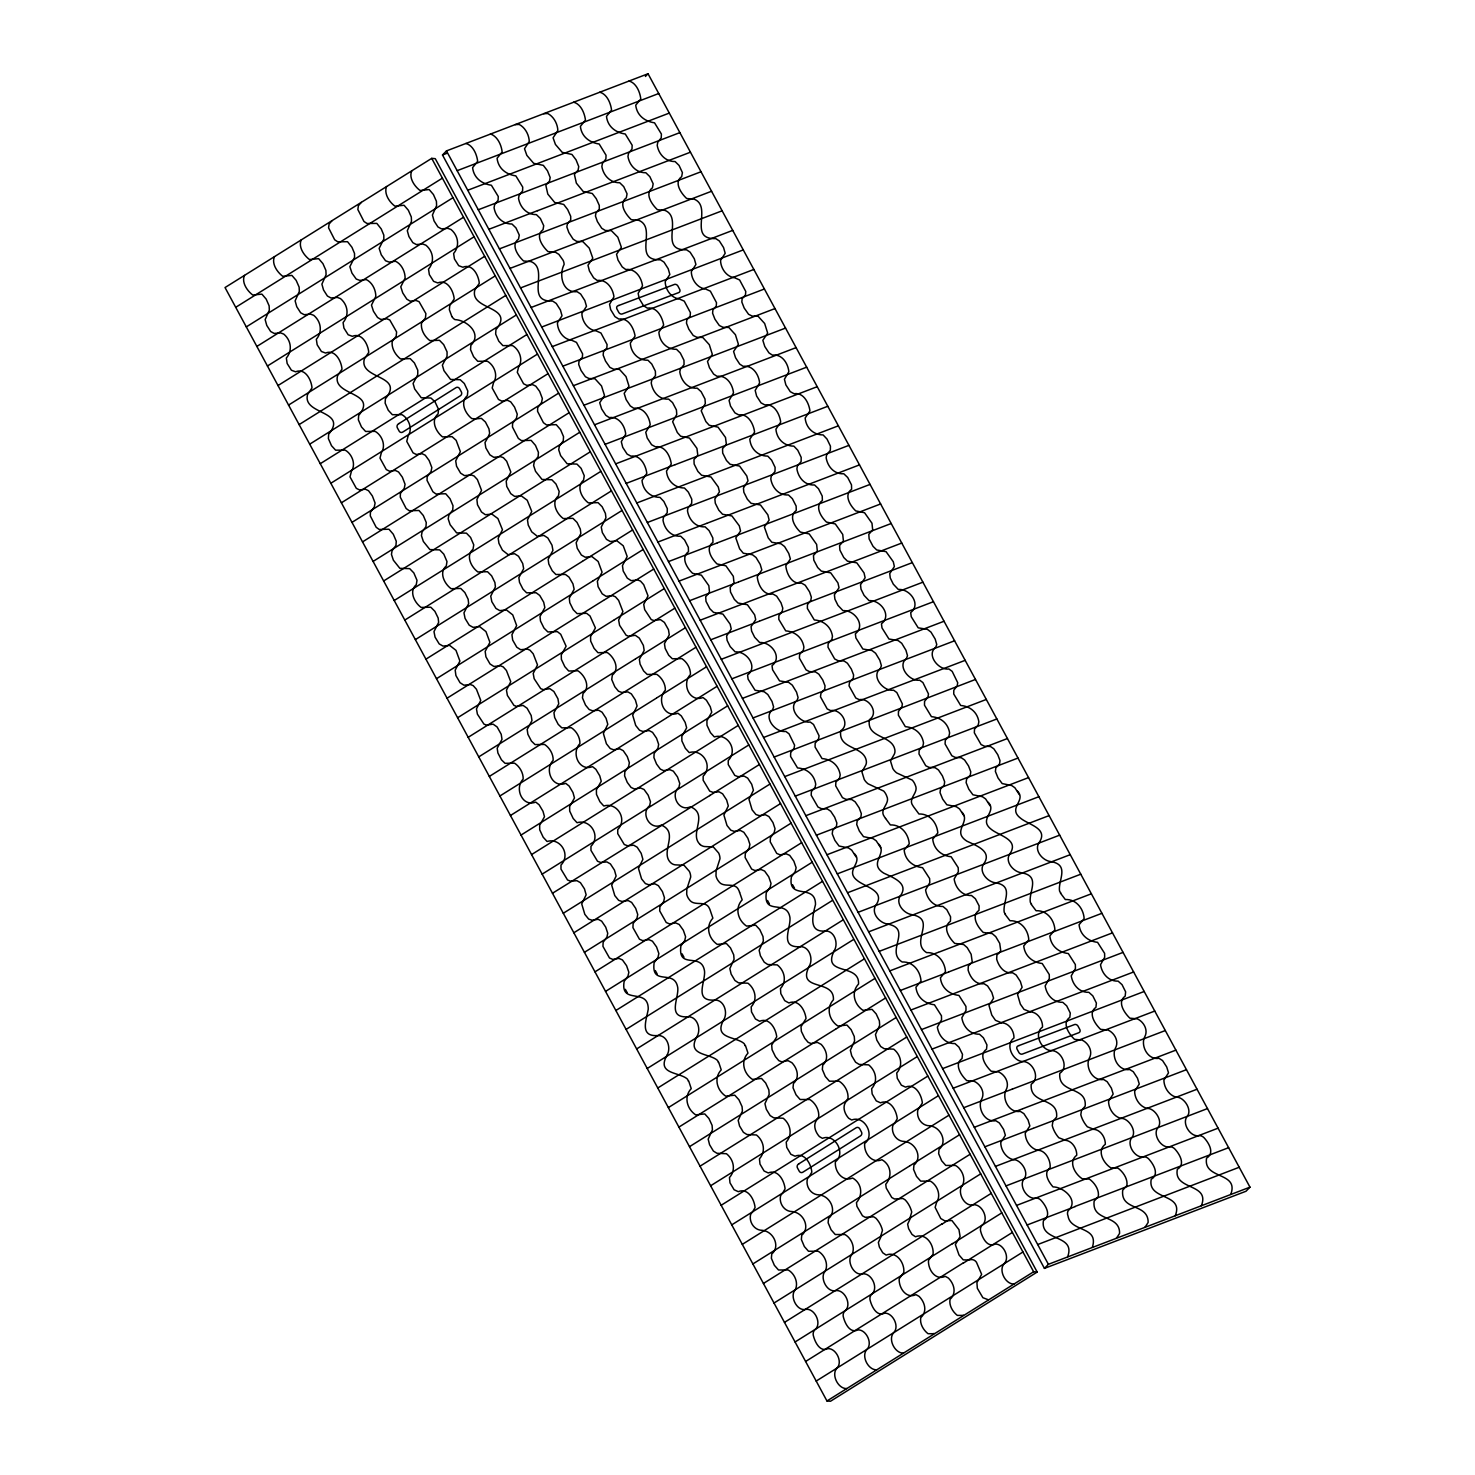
<?xml version="1.0" encoding="UTF-8"?>
<svg xmlns="http://www.w3.org/2000/svg" width="1475" height="1475" viewBox="0 0 1475 1475"><rect width="100%" height="100%" fill="white"/><g stroke="black" fill="none" stroke-linecap="round" stroke-linejoin="round"><path stroke-width="1.5" d="M666.866 1055.455C656.264 1074.648 679.735 1071.809 687.479 1079.184A10.97 10.251 -85.4 0 1 688.309 1081.193M696.845 1036.722C686.244 1055.897 709.715 1053.058 717.458 1060.433A10.97 10.251 -85.4 0 1 718.307 1062.443M723.617 1019.981C713.015 1039.174 736.486 1036.335 744.23 1043.71A10.97 10.251 -85.4 0 1 745.059 1045.72M809.038 966.586C796.611 991.882 834.518 978.533 833.412 999.755C826.018 1007.904 828.876 1019.981 837.911 1026.028L846.945 1025.051L851.112 1029.642L854.265 1036.501L854.597 1040.926L850.356 1050.274L851.739 1055.842L855.574 1062.184L859.132 1064.415L868.646 1064.858C876.095 1070.85 878.16 1081.452 871.633 1088.697L872.168 1093.952L876.279 1100.885L880.446 1102.802C890.236 1098.691 896.523 1110.675 897.242 1118.732L894.827 1122.918M834.131 950.896C821.612 976.284 859.778 962.751 858.524 984.065C850.946 992.085 854.043 1004.364 863.004 1010.338L872.057 1009.361L876.205 1013.952L879.358 1020.829L879.69 1025.236L875.449 1034.583L876.832 1040.152L880.686 1046.513L884.226 1048.725L893.739 1049.168C901.188 1055.16 903.253 1065.761 896.726 1073.007L897.279 1078.28L901.372 1085.194L905.539 1087.112C915.33 1083 921.617 1094.985 922.354 1103.042L917.929 1109.753C915.957 1117.202 921.469 1125.812 929.508 1125.775A14.768 13.81 -85.4 0 1 932.606 1126.457C941.788 1129.334 947.208 1142.627 939.022 1149.431L938.653 1153.69L941.64 1160.733L945.77 1165.434L955.45 1165.434C962.106 1169.14 966.217 1178.912 962.216 1185.863M666.977 1055.233C671.42 1048.153 667.29 1035.063 657.924 1035.524M696.974 1036.482C701.399 1029.403 697.288 1016.312 687.903 1016.791M723.727 1019.76C728.171 1012.68 724.041 999.589 714.674 1000.05M809.148 966.346C813.592 959.285 809.48 946.194 800.095 946.655M834.26 950.674C838.685 943.594 834.573 930.504 825.189 930.983M351.548 470.765L349.999 476.867L356.305 488.317L359.531 489.94L365.358 489.202L368.529 490.714L372.364 495.95L375.092 503.049L374.281 507.068L370.409 512.231L370.299 515.9L376.162 527.257L379.241 529.47L388.976 529.23L393.309 534.263L396.259 541.233L395.982 545.4L392.073 550.728L391.447 554.36L393.364 560.187L399.873 568.336L409.681 568.631L413.83 572.908L417.001 580.32L416.282 584.69C408.63 591.198 414.493 602.648 421.149 607.442L430.774 607.202L434.885 611.314L438.149 617.988L438.665 622.358L433.982 631.613L435.07 637.145L439.2 643.911L443.035 646.087L449.654 645.386L455.978 650.346L459.905 661.058L455.185 670.166L455.923 675.55L460.034 682.685L463.906 685.193L470.414 684.529L473.217 685.635L476.443 689.249L480.758 700.422L476.462 708.903L477.402 714.158L483.984 724.151L486.603 725.11L493.129 724.17L497.13 726.972L501.205 734.273L501.998 739.325L497.186 748.212L497.905 753.006L501.445 759.809L505.058 763.312L514.572 763.183C519.679 766.558 523.404 772.863 523.164 779.077C514.111 788.332 522.334 807.378 535.738 802.087L539.131 804.797L543.003 811.287L544.496 816.726L539.647 825.281L539.721 829.835L543.187 837.21L547.078 841.487C560.187 837.358 571.175 854.523 560.998 865.051L560.979 869.107L567.525 879.985L570.696 881.202L576.928 880.686L580.431 882.677L584.45 888.835L586.147 894.809L581.722 903.917L584.819 914.334L588.636 919.054L591.954 920.216L598.186 919.312L601.653 921.156L605.709 927.13L607.737 933.269L606.962 936.994L603.146 942.304L602.943 946.36L609.47 957.957L612.733 959.395L618.947 958.4L622.45 959.93L626.58 965.701L628.848 972.265L627.981 976.118L624.146 981.41C620.053 1005.563 648.318 986.959 648.244 1009.084C646.714 1019.28 638.915 1036.814 657.592 1035.579M381.527 452.014L379.997 458.117L386.284 469.566L389.529 471.207L395.337 470.451L398.527 471.963L402.362 477.199L405.072 484.298L404.261 488.317L400.407 493.48L400.278 497.149L406.141 508.506L409.22 510.737L418.974 510.479L423.307 515.513L426.257 522.5L425.98 526.649L422.071 531.996L421.426 535.609L423.343 541.454L429.87 549.585L439.679 549.898L443.827 554.176L446.98 561.569L446.28 565.939C438.61 572.466 444.473 583.897 451.147 588.709L460.753 588.451L464.865 592.563L468.147 599.256L468.663 603.607L463.961 612.862L465.067 618.394L469.197 625.16L473.033 627.336L479.652 626.635L485.957 631.595L489.903 642.307L485.164 651.434L485.92 656.799L490.013 663.953L493.885 666.46L500.394 665.778L503.215 666.903L506.423 670.498L510.756 681.69L506.46 690.153L507.382 695.407L513.964 705.4L516.582 706.378L523.109 705.419L527.11 708.24L531.184 715.522L531.977 720.593L527.165 729.461L527.884 734.273L531.424 741.058L535.056 744.58L544.552 744.433C549.677 747.825 553.402 754.112 553.162 760.326C544.091 769.6 552.332 788.646 565.718 783.336L569.129 786.046L572.982 792.536L574.476 797.975L569.645 806.53L569.7 811.103L573.167 818.459L577.057 822.737C590.166 818.607 601.173 835.79 590.977 846.3L590.959 850.374L597.522 861.253L600.694 862.451L606.907 861.935L610.429 863.944L614.448 870.103L616.126 876.058L611.701 885.166L614.798 895.602L618.633 900.322L621.934 901.465L628.184 900.561L631.65 902.423L635.707 908.379L637.735 914.518L636.96 918.243L633.125 923.553L632.941 927.628L639.449 939.206L642.731 940.644L648.926 939.649L652.429 941.179L656.559 946.95L658.846 953.532L657.979 957.386L654.144 962.659C650.844 987.07 674.665 968.208 677.763 987.715C678.924 998.409 666.829 1017.934 687.59 1016.828M408.298 435.291L406.75 441.394L413.055 452.843L416.282 454.466L422.108 453.728L425.279 455.24L429.114 460.477L431.843 467.575L431.032 471.594L427.16 476.757L427.049 480.426L432.913 491.783L435.992 493.996L445.727 493.756L450.059 498.79L453.009 505.759L452.733 509.926L448.824 515.254L448.197 518.887L450.115 524.713L456.623 532.862L466.432 533.157L470.58 537.435L473.752 544.847L473.033 549.216C465.381 555.725 471.244 567.174 477.9 571.968L487.524 571.728L491.636 575.84L494.899 582.514L495.416 586.884L490.733 596.14L491.82 601.671L495.95 608.438L499.785 610.613L506.404 609.913L512.728 614.872L516.656 625.584L511.936 634.692L512.673 640.076L516.785 647.23L520.657 649.719L527.165 649.055L529.967 650.162L533.194 653.775L537.508 664.948L533.212 673.43L534.153 678.684L540.735 688.678L543.353 689.636L549.862 688.696L553.881 691.498L557.956 698.8L558.748 703.852L553.936 712.738L554.655 717.532L558.195 724.336L561.809 727.839L571.323 727.71C576.43 731.084 580.154 737.389 579.915 743.603C570.862 752.858 579.085 771.904 592.489 766.613L595.882 769.323L599.753 775.813L601.247 781.252L596.398 789.807L596.472 794.361L599.938 801.736L603.81 806.014C616.937 801.884 627.926 819.049 617.748 829.577L617.73 833.633L624.275 844.511L627.447 845.728L633.678 845.212L637.182 847.203L641.201 853.361L642.897 859.335L638.472 868.443L641.57 878.879L645.386 883.58L648.705 884.742L654.937 883.838L658.403 885.682L662.459 891.656L664.487 897.796L663.713 901.52L659.897 906.83L659.694 910.886L666.221 922.483L669.484 923.922L675.697 922.926L679.201 924.456L683.331 930.227L685.598 936.791L684.732 940.644L680.897 945.936C677.615 970.347 701.436 951.467 704.515 970.992C705.677 981.686 693.6 1001.212 714.342 1000.105M493.719 381.896L492.189 387.999L498.476 399.448L501.703 401.071L507.529 400.315L510.7 401.845L514.535 407.082L517.264 414.18L516.453 418.181L512.599 423.362L512.47 427.031L518.333 438.388L521.413 440.601L531.147 440.361L535.48 445.395L538.43 452.364L538.154 456.531L534.263 461.859L533.618 465.492L535.536 471.318L542.044 479.467L551.853 479.762L556.001 484.04L559.172 491.452L558.453 495.803C550.802 502.33 556.665 513.779 563.321 518.573L572.945 518.333L577.057 522.445L580.32 529.119L580.837 533.489L576.153 542.745L577.241 548.276L581.371 555.024L585.206 557.218L591.825 556.517L598.149 561.477L602.077 572.189L597.357 581.297L598.094 586.681L602.206 593.817L606.078 596.324L612.586 595.66L615.407 596.767L618.615 600.38L622.929 611.553L618.633 620.035L619.574 625.289L626.156 635.283L628.774 636.241L635.301 635.301L639.302 638.103L643.377 645.405L644.169 650.457L639.357 659.343L640.076 664.137L643.616 670.941L647.23 674.444L656.744 674.315C661.851 677.689 665.575 683.994 665.354 690.208C656.283 699.463 664.506 718.509 677.91 713.218L681.321 715.928L685.174 722.418L686.668 727.857L681.819 736.412L681.892 740.966L685.359 748.341L689.249 752.6C702.358 748.489 713.347 765.654 703.169 776.182L703.151 780.238L709.696 791.116L712.886 792.333L719.099 791.817L722.603 793.808L726.622 799.966L728.318 805.94L723.893 815.048L726.991 825.465L730.807 830.185L734.126 831.347L740.358 830.443L743.842 832.287L747.88 838.261L749.908 844.401L749.134 848.125L745.317 853.435L745.115 857.491L751.642 869.088L754.923 870.527L761.118 869.531L764.622 871.061L768.752 876.832L771.019 883.396L770.153 887.249L766.318 892.541C762.999 916.749 786.82 898.404 789.955 917.597C790.969 928.236 779.113 947.835 799.763 946.71M518.813 366.206L517.283 372.308L523.57 383.758L526.815 385.381L532.622 384.643L535.794 386.155L539.647 391.391L542.358 398.49L541.546 402.509L537.693 407.672L537.564 411.341L543.427 422.698L546.506 424.929L556.259 424.671L560.592 429.704L563.542 436.674L563.247 440.841L559.357 446.188L558.712 449.801L560.629 455.627L567.138 463.777L576.965 464.09L581.113 468.349L584.266 475.761L583.547 480.131C575.895 486.639 581.758 498.089 588.414 502.883L598.039 502.643L602.15 506.755L605.414 513.429L605.948 517.799L601.247 527.054L602.335 532.586L606.465 539.352L610.3 541.528L616.937 540.827L623.243 545.787L627.188 556.499L622.45 565.626L623.188 570.991L627.299 578.145L631.171 580.652L637.679 579.97L640.5 581.076L643.708 584.69L648.023 595.882L643.727 604.344L644.667 609.599L651.249 619.592L653.867 620.551L660.394 619.611L664.395 622.413L668.47 629.714L669.263 634.785L664.451 643.653L665.17 648.447L668.71 655.25L672.342 658.772L681.837 658.624C686.963 661.998 690.687 668.304 690.447 674.517C681.376 683.773 689.599 702.819 703.003 697.528L706.414 700.238L710.268 706.728L711.761 712.167L706.912 720.722L706.986 725.276L710.452 732.651L714.342 736.928C727.452 732.798 738.44 749.964 728.263 760.492L728.244 764.548L734.79 775.426L737.979 776.643L744.193 776.127L747.696 778.136L751.715 784.276L753.412 790.25L748.987 799.358L752.084 809.793L755.901 814.495L759.219 815.657L765.451 814.753L768.936 816.597L772.974 822.571L775.02 828.71L774.246 832.435L770.411 837.745L770.227 841.819L776.735 853.398L780.017 854.836L786.212 853.841L789.715 855.371L793.845 861.142L796.131 867.724L795.246 871.559L791.43 876.851C787.318 900.856 815.546 882.769 815.509 904.525C812.928 914.482 807.931 932.44 824.875 931.02M875.689 905.447C870.951 913.007 879.377 922.76 887.083 923.958M900.156 896.081C895.417 903.622 903.862 913.375 911.568 914.592M983.475 864.203C978.736 871.743 987.162 881.497 994.869 882.714M1009.582 854.209C1004.844 861.75 1013.27 871.504 1020.977 872.721M1038.824 843.018C1034.086 850.559 1042.512 860.312 1050.218 861.529M351.898 470.543C355.881 463.574 351.806 453.858 345.168 450.115L335.618 450.188L331.506 445.708L328.39 438.61L328.648 434.258C348.524 410.216 302.043 415.065 307.574 394.507L311.999 387.888C311.409 380.015 305.27 367.754 295.572 371.792L291.423 370.243L287.164 363.514L286.334 358.038C292.603 350.737 291.202 340.301 283.753 334.087L280.563 332.889L274.202 333.442L270.663 331.506L266.772 325.44L265.15 319.614L269.335 310.156L269.132 305.841L266.182 299.112L261.905 294.133L252.76 295.018C247.247 290.925 241.328 282.389 244.481 275.401M381.896 451.792C385.86 444.823 381.785 435.125 375.166 431.364L365.597 431.456L361.486 426.957L358.37 419.859L358.646 415.508C378.485 391.649 332.059 396.185 337.572 375.756L341.997 369.156C341.389 361.264 335.267 349.022 325.551 353.041L321.421 351.492L317.162 344.763L316.332 339.287C322.583 332.004 321.2 321.568 313.751 315.337L310.543 314.138L304.182 314.691L300.66 312.774L296.752 306.708L295.129 300.863L299.333 291.405L299.13 287.109L296.162 280.361L291.902 275.401L282.739 276.286C277.245 272.193 271.308 263.638 274.479 256.65M408.649 435.07C412.631 428.1 408.557 418.384 401.919 414.641L392.368 414.715L388.257 410.234L385.141 403.136L385.399 398.785C405.275 374.742 358.794 379.591 364.325 359.033L368.75 352.414C368.16 344.542 362.02 332.281 352.322 336.318L348.174 334.77L343.915 328.04L343.085 322.564C349.335 315.263 347.952 304.827 340.504 298.614L337.314 297.415L330.953 297.968L327.413 296.033L323.523 289.967L321.9 284.14L326.086 274.682L325.883 270.367L322.933 263.638L318.655 258.66L309.492 259.545C303.998 255.452 298.079 246.915 301.232 239.927M519.182 365.984C523.146 359.015 519.071 349.298 512.452 345.556L502.883 345.629L498.771 341.149L495.655 334.051L495.932 329.699C515.789 305.675 469.327 310.506 474.839 289.948L479.283 283.329C478.674 275.456 472.553 263.214 462.837 267.233L458.707 265.684L454.447 258.955L453.618 253.479C459.868 246.196 458.485 235.76 451.037 229.528L447.828 228.33L441.467 228.883L437.928 226.947L434.037 220.9L432.415 215.055L436.6 205.597L436.416 201.282L433.447 194.552L429.188 189.574L420.025 190.478C414.53 186.366 408.593 177.83 411.765 170.842M881.423 1235.866L878.362 1242.466L879.34 1246.965L882.714 1252.736L886.143 1255.078C896.726 1250.818 904.894 1263.245 903.769 1272.575L899.215 1278.714C898.533 1287.657 906.148 1299.272 915.975 1294.644L919.091 1296.378C925.028 1302.278 927.462 1311.699 920.769 1317.673C919.589 1323.72 923.368 1330.063 928.033 1333.713L933.085 1333.713A32.432 30.311 -85.4 0 1 934.007 1333.492L934.099 1333.474M910.72 1217.557L907.641 1224.158L908.618 1228.657L912.011 1234.428L915.44 1236.769C926.005 1232.51 934.191 1244.937 933.048 1254.266L928.494 1260.406C927.812 1269.348 935.445 1280.964 945.254 1276.336L948.388 1278.069C954.325 1283.969 956.74 1293.391 950.047 1299.364C948.886 1305.412 952.647 1311.754 957.33 1315.405L962.364 1315.405A32.432 30.311 -85.4 0 1 963.304 1315.184L963.378 1315.165M494.07 381.675C498.071 374.724 493.959 364.989 487.358 361.246L477.734 361.283L473.604 356.71L470.543 349.649L470.857 345.334C482.436 333.922 467.28 320.13 454.945 319.614A10.233 9.569 -85.4 0 1 451.829 316.48M817.74 1118.787C812.448 1123.95 814.974 1131.694 819.381 1136.561L822.405 1138.331C835.219 1133.132 846.207 1153.763 835.403 1161.747C834.371 1171.242 842.594 1182.36 852.624 1178.009C862.045 1183.393 863.078 1195.119 856.459 1202.604L856.938 1206.347L862.469 1215.787L865.18 1217.299L873.698 1216.801L875.966 1218.276A26.827 25.075 -85.4 0 1 882.456 1230.334L880.612 1236.4M847.037 1100.479C841.746 1105.642 844.272 1113.385 848.678 1118.253L851.683 1120.023C864.497 1114.823 875.505 1135.455 864.682 1143.438C863.668 1152.934 871.872 1164.052 881.903 1159.7C891.398 1165.102 892.283 1176.792 885.737 1184.296L886.235 1188.039L891.767 1197.479L894.477 1198.991L902.977 1198.493L905.263 1199.968A26.827 25.075 -85.4 0 1 911.734 1212.026L909.964 1218M936.772 1201.756L935.132 1207.38L940.773 1218.534L944.922 1220.931L951.873 1220.489L958.953 1229.634L960.114 1236.622L955.357 1244.587L959.008 1254.967L963.249 1259.871L969.333 1260A6.508 6.084 -85.4 0 1 976.45 1262.231L981.649 1274.363L976.911 1282.642L977.335 1288.302L982.885 1297.705L988.342 1299.788M1092.403 1247.205C1099.059 1225.817 1070.5 1232.473 1068.029 1215.953A6.508 5.365 44.2 0 1 1069.615 1209.316C1077.967 1199.267 1063.143 1186.914 1053.021 1186.896C1048.559 1181.862 1042.972 1172.773 1050.089 1167.794C1050.919 1161.028 1046.144 1151.016 1038.658 1150.26M794.601 1290.625C789.955 1297.207 797.127 1311.293 805.608 1309.394C814.716 1307.772 822.552 1324.126 814.642 1329.989A5.992 5.587 -85.4 0 0 813.26 1335.225C814.772 1341.623 819.787 1352.63 827.991 1348.629C836.141 1348.205 843.165 1362.273 836.786 1368.339C831.015 1374.866 838.261 1389.081 846.797 1388.565M824.58 1271.874C819.953 1278.475 827.125 1292.543 835.587 1290.662C844.714 1289.021 852.55 1305.375 844.622 1311.238A5.992 5.587 -85.4 0 0 843.239 1316.493C844.751 1322.891 849.766 1333.879 857.989 1329.897C866.046 1329.454 872.979 1343.227 866.987 1349.367C860.792 1355.802 868.185 1370.33 876.777 1369.814M851.352 1255.151C846.705 1261.733 853.878 1275.82 862.359 1273.921C871.467 1272.298 879.303 1288.652 871.393 1294.515A5.992 5.587 -85.4 0 0 870.01 1299.752C871.522 1306.149 876.537 1317.157 884.742 1313.156C892.891 1312.732 899.916 1326.799 893.537 1332.865C887.766 1339.392 895.012 1353.607 903.548 1353.091M961.866 1186.066C957.22 1192.667 964.41 1206.734 972.873 1204.854C982 1203.213 989.817 1219.567 981.907 1225.43A5.992 5.587 -85.4 0 0 980.525 1230.666C982.037 1237.082 987.052 1248.071 995.275 1244.07C1003.332 1243.646 1010.246 1257.419 1004.272 1263.54C998.077 1270.012 1005.471 1284.504 1014.062 1284.006M794.933 1290.422C798.934 1283.471 794.841 1273.699 788.185 1269.993L778.505 1269.993L774.357 1265.292L771.37 1258.249L771.757 1253.99C779.943 1247.186 774.522 1233.893 765.341 1231.017A14.768 13.81 -85.4 0 0 762.243 1230.334C754.186 1230.371 748.673 1221.761 750.664 1214.312L752.49 1211.952M824.931 1271.671C828.932 1264.739 824.82 1254.948 818.183 1251.243L808.484 1251.243L804.354 1246.541L801.367 1239.498L801.736 1235.257C809.922 1228.435 804.52 1215.142 795.338 1212.284A14.768 13.81 -85.4 0 0 792.222 1211.583C784.184 1211.62 778.671 1203.028 780.644 1195.561L782.469 1193.201M851.683 1254.948C855.684 1247.997 851.591 1238.226 844.935 1234.52L835.256 1234.52L831.107 1229.818L828.12 1222.775L828.508 1218.516C836.804 1211.749 831.199 1198.401 822.091 1195.543A14.768 13.81 -85.4 0 0 818.994 1194.861C810.937 1194.898 805.424 1186.287 807.415 1178.838L809.24 1176.478M937.104 1201.553C941.105 1194.602 937.012 1184.831 930.356 1181.125L920.677 1181.125L916.528 1176.423L913.56 1169.38L913.928 1165.121C922.115 1158.318 916.694 1145.024 907.512 1142.148A14.768 13.81 -85.4 0 0 904.415 1141.466C896.358 1141.503 890.845 1132.892 892.836 1125.443L894.661 1123.083M900.414 895.804C909.503 883.267 892.43 877.33 883.654 873.089C868.074 863.225 887.581 854.062 878.823 844.198M875.873 905.244C885.848 890.863 865.217 887.083 857.325 880.538C844.106 870.361 863.631 863.059 854.338 853.564M983.659 863.981C992.896 851.278 975.842 845.433 966.973 841.211C951.393 831.347 970.9 822.165 962.124 812.319M1009.767 853.988C1019.741 839.607 999.11 835.827 991.218 829.3C977.999 819.123 997.524 811.822 988.232 802.326M1039.008 842.797C1049.002 828.323 1028.333 824.838 1020.46 818.109C1007.241 807.913 1026.766 800.63 1017.473 791.135M817.058 1119.23L818.699 1116.759C819.362 1110.14 815.398 1102.95 809.793 1099.502L800.114 1099.502L796.039 1094.819L793.034 1087.776L793.439 1083.517C799.874 1077.727 797.514 1068.527 791.872 1062.682L788.056 1060.672L781.75 1061.816L778.837 1060.654L775.463 1056.672L772.07 1049.702L771.702 1045.056L776.735 1036.851C775.813 1028.628 769.434 1017.123 759.588 1021.253L755.421 1018.948L751.513 1011.905L751.181 1006.853C757.726 999.718 755.384 988.987 747.954 983.198L738.496 982.829L734.937 980.488L731.121 974.053L729.848 968.596L734.071 959.285L733.702 954.841L730.494 947.927L726.382 943.465L717.293 944.406C708.369 938.377 705.419 926.189 712.886 918.169L710.286 910.573A14.99 14.012 -85.4 0 0 709.475 908.526C705.695 899.566 694.172 907.125 689.267 899.529A12.851 12.021 -85.4 0 1 686.686 894.145L686.834 889.075L690.706 877.035A12.888 12.04 -85.4 0 0 689.36 871.356L684.031 865.272L675.439 864.866A8.961 8.389 -85.4 0 1 670.885 862.857C659.399 852.292 679.662 832.84 661.335 825.078C649.977 830.738 640.242 813.094 649.645 805.645L650.475 801.773L648.17 795.191L644.04 789.475L640.537 788L634.287 788.941L631.042 787.429L627.262 782.358L624.607 775.85L624.847 771.812L628.663 766.465L629.364 762.704L627.262 756.546L623.261 750.701L619.832 748.876L613.545 749.761L610.244 748.544L606.409 743.75L603.386 733.499L607.792 724.299L606.078 718.307L602.077 712.222L598.61 710.231L592.342 710.729L589.17 709.512L585.538 705.124L582.441 697.841L583.031 693.49C590.885 687.073 584.819 675.273 577.887 670.793L568.705 671.014L564.814 666.682L561.385 659.38L561.274 654.882L566.123 646.253L560.721 634.287L557.31 631.613L547.852 631.945L543.962 628.037L540.477 621.012L540.016 616.439L544.847 607.571L543.685 602.187L539.739 595.457L536.144 592.766L526.612 592.803L522.961 589.133L519.495 582.33L518.868 577.61L523.662 568.686L522.703 563.505L518.536 556.278L514.591 553.715L508.138 554.674L502.44 550.175L498.937 543.372L498.181 538.246L502.459 529.746L497.923 518.555L491.894 514.111L485.367 514.72L481.477 511.973L477.476 504.727L476.904 499.509L481.551 490.364L477.384 479.559L474.083 475.983L471.152 474.95L464.477 475.614L460.606 473.143L456.549 466.211L455.701 460.882L460.366 451.645L456.162 440.343L452.087 436.674L442.482 436.877C435.955 431.733 430.368 420.486 438.093 413.922L438.517 409.331L435.014 401.808L430.94 398.029L421.26 397.752L414.678 388.976L413.092 383.463L417.757 374.65L417.775 370.225L414.401 362.942L410.197 358.609L400.555 358.923C395.411 354.959 391.225 348.063 392.239 341.407L396.185 336.189L396.609 331.93L389.787 319.983L386.69 318.766L380.863 319.467L377.526 317.457L373.452 311.243L371.479 305.122L375.812 296.401C375.848 289.874 372.272 282.426 366.224 279.549L359.882 280.416L356.231 279.052L351.953 273.096L349.852 266.662L354.553 257.369L354.516 253.423L351.953 247.265L347.528 241.697L337.738 241.808L334.678 239.78L328.575 227.832L329.109 224.016L332.004 220.678M846.355 1100.903L847.978 1098.451C848.641 1091.832 844.696 1084.641 839.091 1081.193L829.411 1081.193L825.318 1076.51L822.331 1069.467L822.718 1065.208C829.171 1059.419 826.793 1050.218 821.169 1044.374L817.353 1042.364L811.029 1043.507L808.134 1042.346L804.76 1038.363L801.367 1031.375L800.999 1026.747L806.032 1018.543C805.092 1010.32 798.712 998.815 788.867 1002.945L784.718 1000.64L780.81 993.597L780.478 988.545C787.023 981.41 784.682 970.679 777.251 964.89L767.774 964.521L764.234 962.179L760.399 955.745L759.146 950.287L763.368 940.976L762.999 936.533L759.791 929.619L755.661 925.157L746.571 926.097C737.666 920.068 734.679 907.881 742.183 899.861L739.565 892.264M752.656 1211.786L755.071 1207.601C754.352 1199.544 748.065 1187.559 738.274 1191.671L734.108 1189.753L729.996 1182.839L729.461 1177.566C735.988 1170.32 733.905 1159.719 726.474 1153.727L716.961 1153.284L713.402 1151.072L709.567 1144.711L708.184 1139.143L712.425 1129.795L712.093 1125.37L708.94 1118.511L704.773 1113.92L695.739 1114.897C686.778 1108.923 683.681 1096.644 691.24 1088.624L688.678 1080.954M782.653 1193.054L785.069 1188.85C784.331 1180.793 778.062 1168.808 768.254 1172.938L764.087 1171.003L759.994 1164.088L759.441 1158.834C765.986 1151.569 763.903 1140.968 756.454 1134.976L746.94 1134.533L743.4 1132.321L739.547 1125.978L738.182 1120.392L742.423 1111.044L742.072 1106.637L738.92 1099.76L734.771 1095.188L725.718 1096.146C716.776 1090.172 713.66 1077.893 721.238 1069.873L718.675 1062.221M809.406 1176.312L811.822 1172.127C811.103 1164.07 804.815 1152.086 795.025 1156.197L790.858 1154.28L786.747 1147.366L786.212 1142.093C792.739 1134.847 790.655 1124.245 783.225 1118.253L773.711 1117.81L770.153 1115.598L766.299 1109.237L764.935 1103.669L769.176 1094.321L768.844 1089.896L765.691 1083.037L761.524 1078.446L752.49 1079.423C743.529 1073.45 740.432 1061.17 747.991 1053.15L745.428 1045.48M361.301 202.37L358.407 205.707L357.853 209.524L363.956 221.471L367.017 223.499L376.826 223.389L381.251 228.957L383.813 235.115L383.832 239.061L379.149 248.353L381.251 254.788L385.528 260.743L389.16 262.108L395.503 261.241C401.569 264.117 405.146 271.566 405.109 278.093L400.776 286.814L402.749 292.935L406.805 299.148L410.161 301.158L415.987 300.458L419.066 301.674L425.888 313.622L425.464 317.881L421.518 323.099C420.523 329.755 424.708 336.65 429.852 340.614L439.495 340.301L443.698 344.634L447.072 351.917L447.036 356.342L442.371 365.155L443.957 370.667L450.539 379.444L460.237 379.72L464.312 383.5L467.815 391.023L467.391 395.613C459.684 402.177 465.233 413.424 471.779 418.568L475.577 418.9L548.092 373.636M442.5 154.986L446.464 150.911L648.041 73.75L1249.97 1187.154L1246.006 1191.247L1044.429 1268.389L442.5 154.986L446.777 153.345M645.405 76.479L648.041 73.75M1044.429 1268.389L1048.393 1264.315L1249.97 1187.154M1067.623 1256.866C1076.215 1233.801 1039.672 1242.282 1043.452 1220.544C1051.804 1215.677 1045.812 1205.481 1040.889 1200.171A5.992 4.923 44.2 0 0 1036.04 1198.069C1027.264 1200.023 1018.487 1185.716 1023.927 1179.041C1029.403 1172.938 1021.622 1160.382 1014.173 1159.627M1230.758 1194.418C1239.369 1171.353 1202.807 1179.834 1206.587 1158.096C1214.939 1153.229 1208.947 1143.033 1204.043 1137.723A5.992 4.923 44.2 0 0 1199.193 1135.621C1190.417 1137.575 1181.622 1123.268 1187.062 1116.612C1192.537 1110.491 1184.757 1097.953 1177.308 1097.179M1175.262 1215.75C1184.333 1192.814 1147.071 1200.65 1151.237 1179.281C1159.59 1174.413 1153.597 1164.218 1148.693 1158.907A5.992 4.923 44.2 0 0 1143.844 1156.806C1135.068 1158.76 1126.273 1144.453 1131.712 1137.797C1137.188 1131.675 1129.407 1119.138 1121.959 1118.363M1201.369 1205.757C1210.44 1182.803 1173.178 1190.675 1177.345 1169.288C1185.679 1164.439 1179.705 1154.224 1174.782 1148.914A5.992 4.923 44.2 0 0 1169.933 1146.812C1161.157 1148.767 1152.381 1134.459 1157.82 1127.803C1163.296 1121.682 1155.515 1109.145 1148.066 1108.37M1116.483 1237.783L1116.557 1237.728A32.432 26.679 44.2 0 1 1117.165 1237.156L1119.58 1233.395C1119.968 1213.98 1091.555 1222.074 1094.137 1201.093L1098.267 1196.649C1099.502 1189.993 1094.634 1182.858 1089.398 1179.078L1082.337 1178.802C1075.109 1174.358 1067.845 1161.728 1076.75 1155.22C1076.898 1148.14 1071.551 1139.659 1063.678 1140.249M1145.061 1226.85L1145.116 1226.794A32.432 26.679 44.2 0 1 1145.725 1226.223L1148.14 1222.462C1148.38 1202.955 1120.226 1211.307 1122.715 1190.159L1126.845 1185.716C1128.062 1179.06 1123.194 1171.924 1117.976 1168.145L1110.896 1167.868C1103.669 1163.425 1096.404 1150.795 1105.328 1144.287C1105.457 1137.207 1100.11 1128.725 1092.237 1129.315M431.714 158.36L225.03 287.551L826.959 1400.973L830.499 1401.25L1037.183 1272.058L435.254 158.655L431.714 158.36L1033.643 1271.763L1037.183 1272.058M235.705 307.316L442.408 178.143M246.288 326.897L452.973 197.705M256.853 346.441L463.537 217.231M267.436 366.003L474.102 236.774M278.001 385.547L484.667 256.318M288.547 405.072L495.231 275.88M505.796 295.406L299.112 424.597M309.695 444.178L516.361 314.949M320.259 463.703L526.925 334.512M330.824 483.265L537.508 354.074M341.389 502.791L475.614 418.882L481.385 418.365L485.441 422.034L488.944 428.819L489.663 433.337L487.948 437.374L351.972 522.371M558.638 393.143L487.893 437.411L484.998 442.574L485.847 447.902L489.884 454.835L493.775 457.305L500.431 456.623L503.381 457.674L506.681 461.251L510.829 472.055L506.202 481.2L506.755 486.418L510.774 493.664L514.664 496.411L521.191 495.803L527.22 500.246L531.756 511.438L527.478 519.938L528.234 525.063L531.737 531.867L537.435 536.365L543.869 535.407L547.833 537.969L552 545.197L552.941 550.378L548.165 559.302L548.792 564.022L552.258 570.825L555.891 574.494L565.441 574.457L569.037 577.149L572.964 583.879L574.144 589.263L569.295 598.131L569.774 602.703L573.259 609.728L577.149 613.637L586.608 613.305L590.018 615.978L595.421 627.944L590.572 636.573L590.664 641.072L594.093 648.373L597.983 652.706L607.184 652.485C614.116 656.965 620.182 668.765 612.309 675.181L611.738 679.533L614.835 686.815L618.467 691.203L621.639 692.42L627.908 691.922L631.374 693.914L635.375 699.998L637.089 705.99L632.683 715.191L635.707 725.442L639.523 730.236L642.842 731.453L649.129 730.567L652.558 732.374L656.559 738.237L658.661 744.396L657.961 748.157L654.126 753.504L653.904 757.542L656.559 764.05L660.339 769.12L663.566 770.632L669.834 769.692L673.337 771.167L677.467 776.883L679.772 783.465L678.942 787.337C669.834 794.472 678.758 812.375 690.429 806.751C709.235 814.569 688.548 833.965 700.183 844.548M569.184 412.668L362.518 541.897M373.083 561.422L579.786 432.249M383.648 580.966L590.332 451.774M394.212 600.509L600.897 471.336M404.795 620.072L611.461 490.862M415.36 639.615L622.044 510.442M582.662 561.182L632.591 529.967M425.925 659.159L582.422 561.33M436.489 678.703L592.95 580.892M593.245 580.707L643.155 549.493M447.036 698.21L603.478 600.417M603.847 600.233L653.738 569.055M457.6 717.753L614.061 619.961M614.393 619.758L664.285 588.58M468.183 737.316L624.57 639.56M625.013 639.32L674.868 608.161M478.748 756.878L635.117 659.122M635.578 658.846L685.433 627.686M489.313 776.44L645.663 678.703M646.161 678.389L695.997 647.23M499.896 795.984L656.191 698.283M656.725 697.915L706.562 666.755M510.442 815.509L666.755 717.79M667.308 717.403L717.108 686.281M521.025 835.071L727.673 705.824M531.572 854.578L738.256 725.405M542.136 874.14L748.821 744.949M552.48 893.26L710.01 795.375M709.659 795.597L759.404 764.511M563.284 913.265L769.968 784.055M573.849 932.772L780.533 803.58M584.413 952.334L791.098 823.142M594.96 971.859L801.663 842.668M605.543 991.403L812.227 862.211M615.868 1010.504L822.552 881.312M626.082 1029.403L832.25 900.543M636.647 1048.946L843.331 919.755M647.212 1068.49L853.38 939.612M657.758 1087.997L864.442 958.805M668.359 1107.596L825.041 1009.656M825.447 1009.343L875.007 978.367M678.887 1127.103L835.606 1029.144M836.048 1028.923L885.608 997.948M689.489 1146.683L896.155 1017.492M700.035 1166.19L906.738 1037.036M710.618 1185.771L917.284 1056.561M721.164 1205.278L927.849 1076.086M731.747 1224.858L938.432 1095.667M742.294 1244.365L948.978 1115.174M752.877 1263.946L909.688 1165.914M910.13 1165.637L959.561 1134.736M763.423 1283.471L920.253 1185.439M920.677 1185.162L970.107 1154.261M774.006 1303.033L980.691 1173.86M784.46 1322.393L941.972 1223.918M941.861 1224.213L991.237 1193.349M795.062 1341.973L952.573 1243.517M952.426 1243.738L1001.802 1212.874M805.608 1361.48L963.138 1263.006M963.028 1263.301L1012.366 1232.455M816.191 1381.061L1022.949 1251.998M826.959 1400.973L1033.643 1271.763M457.158 170.676L658.735 93.515M467.741 190.257L669.318 113.077M478.287 209.763L679.883 132.621M488.852 229.307L537.785 210.575M537.508 210.722L690.447 152.202M499.435 248.869L701.031 171.745M510 268.413L711.577 191.252M520.546 287.938L722.142 210.796M531.129 307.482L732.725 230.377M541.694 327.044L743.271 249.902M552.277 346.607L753.854 269.446M562.842 366.169L764.4 288.989M573.406 385.694L774.983 308.57M583.953 405.219L785.548 328.077M594.536 424.8L796.094 347.621M605.1 444.325L806.678 367.164M615.665 463.869L817.224 386.69M626.211 483.394L674.942 464.736M675.163 464.699L827.807 406.27M636.813 502.975L838.372 425.814M647.359 522.5L848.936 445.358M657.924 542.044L706.599 523.404M706.894 523.293L859.501 464.883M668.488 561.588L717.145 542.966M717.458 542.8L870.047 484.408M679.053 581.113L727.71 562.491M728.042 562.362L880.63 503.952M689.636 600.694L738.256 582.09M738.662 581.906L891.195 523.514M700.183 620.219L748.821 601.616M749.245 601.45L901.76 543.058M710.766 639.781L759.367 621.178M759.865 620.993L912.343 562.62M721.312 659.288L769.913 640.703M770.466 640.519L922.908 582.183M731.877 678.813L780.441 660.228M781.013 660.044L933.472 601.689M742.441 698.376L944.037 621.252M753.024 717.938L954.583 640.777M763.589 737.482L965.166 660.339M975.491 679.44L774.154 757.044M784.737 776.606L986.314 699.445M795.283 796.131L996.86 718.97M805.848 815.693L1007.443 738.533M816.413 835.2L1017.99 758.058M826.977 854.744L1028.554 777.602M837.302 873.864L1038.879 796.703M848.033 892.559L1049.094 815.601M858.1 912.306L1059.677 835.145M869.162 931.647L1070.223 854.67M879.211 951.357L1080.788 874.196M889.775 970.9L938.118 952.389M938.543 952.278L1091.371 893.795M900.358 990.481L948.683 971.988M949.07 971.785L1101.917 913.302M910.923 1010.025L1112.5 932.864M921.488 1029.587L1123.047 952.389M932.053 1049.094L1133.63 971.97M942.599 1068.619L1144.176 991.477M953.182 1088.218L1154.759 1011.057M963.728 1107.707L1012.495 1089.029M1012.329 1089.103L1165.305 1030.546M974.311 1127.287L1022.525 1108.831M1022.949 1108.665L1175.888 1050.126M984.876 1146.812L1033.072 1128.357M1033.496 1128.209L1186.453 1069.67M995.459 1166.393L1197.036 1089.232M1006.005 1185.9L1207.49 1108.573M1016.552 1205.425L1218.092 1128.172M1074.998 1206.476L1228.62 1147.679M1027.135 1224.987L1075.257 1206.568M1037.699 1244.55L1239.221 1167.26M543.703 113.686L547.741 113.52C553.77 116.58 557.624 123.918 557.845 130.556L553.088 137.802L555.43 144.439L562.252 152.386L571.913 154.433L576.043 159.835L578.753 166.583L578.108 170.104L574.383 174.327L576.356 183.14L583.27 191.547L592.286 193.502L596.232 198.646L599.274 205.375L599.293 209.081L595.937 213.008L595.439 216.032L597.393 221.582L601.726 228.256L605.34 230.487L611.369 230.653L617.822 237.18L621.381 247.302L616.532 254.308L618.007 260.042L622.21 266.901L625.75 269.519C635.19 268.229 641.478 277.245 642.51 285.91L638.14 293.322L639.21 298.614L643.543 305.712L647.396 308.146C656.928 306.523 662.404 317.199 663.639 325.108L658.901 332.152C659.399 341.831 666.866 349.667 676.49 349.28L680.344 353.097L683.957 360.269L684.068 364.62L680.362 369.192L679.791 372.013C681.229 380.863 687.774 388.994 697.233 388.165L701.123 391.686L704.995 399.006L705.327 403.542L701.197 410.751L705.88 421.573L709.198 425.261L718.012 427.142L725.497 437.448L726.382 444.362L722.547 448.603L722.695 453.083L726.493 460.513L730.162 464.312L739.583 466.063L746.811 476.001L748.009 480.887L743.437 488.004L743.861 492.281L747.364 499.251L751.107 503.325L760.492 505.003L767.867 514.867L769.139 520.103L764.363 526.962L768.217 537.877L771.849 542.284L781.049 543.814L784.589 546.561L788.775 553.475L790.379 558.97L785.825 565.699C786.415 573.609 791.983 584.819 801.497 583.067L805.239 585.243L809.572 591.881L811.361 597.209L810.808 600.307L807.433 604.695L807.378 608.474L814.292 619.942C823.419 620.625 830.978 626.433 832.472 636.223L831.863 639.413L828.176 643.579L827.991 647.23L834.666 658.938L838.003 660.671L844.106 661.003L847.424 663.234L851.352 669.097L853.601 674.942L853.269 678.26L849.526 682.353L849.047 685.857L855.795 698.007L859.28 699.685C869.144 697.491 879.247 713.292 869.439 719.653C866.102 738.477 892.098 734.716 894.827 749.669A8.961 7.375 44.2 0 1 894.256 754.278L890.476 760.916L892.817 768.53A12.888 10.602 44.2 0 0 896.689 772.918L912.269 780.128A12.851 10.583 44.2 0 1 915.33 785.272C919.128 792.886 907.42 798.288 912.896 805.7A14.99 12.316 44.2 0 0 914.15 807.526L918.962 814.016C929.49 813.481 937.067 822.718 937.805 832.951L932.735 839.164C933.786 849.323 941.658 855.832 951.135 856.754L958.197 867.632L958.363 871.688L954.159 878.989C955.413 887.839 962.087 895.97 971.509 895.509L975.381 898.754L979.123 905.871L978.994 910.352C970.55 916.252 977.888 927.203 983.272 932.458L992.232 933.601L995.754 936.643L999.7 943.336L1000.806 951.08L996.897 955.118L996.676 959.156C998.759 966.549 1004.254 974.035 1012.569 972.763L1016.146 975.012L1020.35 981.447L1022.138 987.291L1017.529 994.519L1020.35 1004.125L1024.019 1009.379L1029.808 1011.703M515.144 124.619L519.182 124.453C525.192 127.514 529.046 134.852 529.267 141.489L524.51 148.735L526.852 155.373L533.673 163.319L543.335 165.366L547.465 170.768L550.175 177.516L549.53 181.056L545.824 185.26L547.797 194.073L554.711 202.481L563.727 204.435L567.672 209.579L570.696 216.309L570.714 220.015L567.377 223.942L566.861 226.966L568.834 232.515L573.148 239.19L576.762 241.421L582.809 241.587L589.244 248.113L592.821 258.236L587.972 265.242L589.428 270.976L593.632 277.835L597.191 280.453C606.612 279.162 612.899 288.178 613.95 296.844L609.562 304.256L610.632 309.547L614.964 316.646L618.836 319.079C628.35 317.457 633.844 328.132 635.08 336.042L630.323 343.085C630.839 352.765 638.288 360.601 647.931 360.213L651.766 364.03L655.379 371.202L655.508 375.553L651.803 380.126L651.231 382.965C652.651 391.797 659.196 399.928 668.654 399.098L672.563 402.62L676.417 409.939L676.767 414.475L672.637 421.684L677.32 432.507L680.62 436.194L689.452 438.075L696.938 448.382L697.822 455.314L693.969 459.536L694.135 464.017L697.915 471.447L701.602 475.245L711.005 476.997L718.251 486.934L719.45 491.82L714.859 498.937L715.301 503.215L718.804 510.184L722.547 514.259L731.913 515.937L739.288 525.801L740.561 531.037L735.804 537.896L739.639 548.811L743.289 553.217L752.471 554.747L756.03 557.495L760.215 564.409L761.819 569.903L757.265 576.633C757.837 584.543 763.423 595.753 772.937 594.001L776.68 596.177L781.013 602.814L782.783 608.142L782.248 611.24L778.874 615.628L778.818 619.408L785.733 630.876C794.859 631.558 802.4 637.366 803.912 647.156L803.303 650.346L799.597 654.513L799.413 658.163L806.087 669.871L809.425 671.604L815.528 671.936L818.846 674.167L822.792 680.049L825.041 685.875L824.691 689.194L820.967 693.287L820.469 696.79L827.217 708.94L830.702 710.618C840.695 708.424 850.688 724.372 840.768 730.715C837.818 749.521 863.483 745.612 866.267 760.602A8.961 7.375 44.2 0 1 865.696 765.212L861.916 771.849L864.239 779.464A12.888 10.602 44.2 0 0 868.13 783.852L883.691 791.061A12.851 10.583 44.2 0 1 886.77 796.205C890.55 803.82 878.86 809.222 884.336 816.634A14.99 12.316 44.2 0 0 885.572 818.459M1001.156 1022.636L995.459 1020.313L991.79 1015.058L988.969 1005.452L993.578 998.225L991.79 992.38L987.586 985.945L984.009 983.696C975.639 985.023 970.237 977.446 968.116 970.089L968.319 966.051L972.246 962.013L971.14 954.27L967.176 947.577L963.654 944.535L954.712 943.392C949.328 938.137 941.99 927.185 950.435 921.285L950.564 916.805L946.821 909.688L942.949 906.443C933.528 906.885 926.853 898.791 925.599 889.923L929.803 882.622L929.619 878.565L922.557 867.687C913.154 866.655 905.171 860.349 904.157 850.098L909.245 843.884C908.508 833.67 900.93 824.396 890.384 824.949L885.572 818.459M1093.049 1129.02L1087.352 1126.789A26.827 22.07 44.2 0 1 1080.806 1114.75L1081.47 1110.417L1085.176 1106.121C1087.13 1085.784 1057.888 1094.173 1059.787 1073.302C1069.412 1067.218 1061.318 1050.421 1051.435 1050.606C1041.737 1050.643 1033.09 1033.717 1042.512 1027.079C1042.862 1019.833 1037.165 1011.223 1029.144 1011.942M1064.489 1139.954L1058.773 1137.723A26.827 22.07 44.2 0 1 1052.247 1125.683L1052.892 1121.35L1056.598 1117.054C1058.571 1096.681 1029.347 1105.052 1031.228 1084.236C1040.834 1078.151 1032.758 1061.373 1022.876 1061.539C1013.159 1061.576 1004.53 1044.65 1013.952 1038.013C1014.284 1030.767 1008.587 1022.157 1000.566 1022.876M1176.995 1097.326C1169.306 1095.943 1163.922 1087.554 1163.904 1080.087L1168.513 1072.86L1166.725 1066.978L1162.54 1060.543L1158.963 1058.294C1149.007 1060.119 1142 1048.614 1143.678 1039.801A14.768 12.15 44.2 0 1 1144.618 1037.072C1148.546 1030.324 1143.881 1021.825 1137.336 1018.875L1129.887 1018.174C1124.503 1013.104 1116.796 1002.004 1125.185 996.123L1125.628 991.864L1122.051 984.673L1118.124 981.133C1108.665 981.502 1101.862 973.684 1100.516 964.687L1104.683 957.312L1104.609 953.348L1097.566 942.322C1088.107 941.327 1080.161 935.003 1079.073 924.751L1084.143 918.575C1083.48 908.342 1075.902 898.957 1065.319 899.547L1060.433 893.076M1147.734 1108.518C1140.064 1107.153 1134.662 1098.746 1134.644 1091.279L1139.272 1084.051L1137.483 1078.17L1133.298 1071.735L1129.721 1069.486C1119.746 1071.311 1112.74 1059.806 1114.436 1050.993A14.768 12.15 44.2 0 1 1115.358 1048.264C1119.304 1041.516 1114.639 1033.016 1108.094 1030.066L1100.627 1029.366C1095.261 1024.295 1087.536 1013.196 1095.925 1007.314L1096.386 1003.055L1092.809 995.865L1088.863 992.325C1079.423 992.693 1072.62 984.876 1071.256 975.878L1075.441 968.503L1075.349 964.539L1068.324 953.532C1058.847 952.518 1050.919 946.194 1049.831 935.943L1054.902 929.766C1054.238 919.552 1046.66 910.149 1036.077 910.739L1031.172 904.267M1121.645 1118.511C1113.975 1117.128 1108.573 1108.739 1108.555 1101.272L1113.164 1094.044L1111.394 1088.163L1107.19 1081.728L1103.613 1079.479C1093.676 1081.212 1086.632 1069.854 1088.329 1060.986A14.768 12.15 44.2 0 1 1089.269 1058.257C1093.196 1051.509 1088.532 1043.009 1081.986 1040.059L1074.537 1039.359C1069.154 1034.288 1061.447 1023.189 1069.836 1017.308L1070.278 1013.048L1066.702 1005.858L1062.774 1002.318C1053.316 1002.687 1046.513 994.869 1045.167 985.872L1049.333 978.497L1049.26 974.532L1042.217 963.507C1032.758 962.511 1024.812 956.187 1023.724 945.936L1028.794 939.759C1028.13 929.453 1020.553 920.308 1009.969 920.732L1005.083 914.26M1038.326 1150.389C1030.656 1149.025 1025.254 1140.618 1025.236 1133.169L1029.845 1125.941L1028.075 1120.041L1023.871 1113.625L1020.294 1111.357C1010.338 1113.182 1003.332 1101.696 1005.028 1092.864A14.768 12.15 44.2 0 1 1005.95 1090.136C1009.896 1083.388 1005.213 1074.906 998.667 1071.956L991.218 1071.237C985.835 1066.167 978.128 1055.086 986.517 1049.204L986.959 1044.945L983.383 1037.755L979.455 1034.196C970.015 1034.565 963.193 1026.747 961.847 1017.75L966.014 1010.375L965.941 1006.411L958.916 995.404C949.439 994.408 941.492 988.066 940.405 977.814L945.493 971.656C944.811 961.423 937.233 952.039 926.65 952.629C909.485 941.898 937.528 919.367 911.808 914.647M1013.841 1159.756C1006.171 1158.391 1000.769 1149.984 1000.751 1142.535L1005.378 1135.307L1003.59 1129.407L999.405 1122.991L995.828 1120.723C985.853 1122.549 978.847 1111.062 980.543 1102.249A14.768 12.15 44.2 0 1 981.465 1099.52C985.411 1092.772 980.746 1084.273 974.201 1081.322L966.733 1080.603C961.368 1075.552 953.643 1064.452 962.032 1058.571L962.493 1054.312L958.916 1047.121L954.97 1043.562C945.53 1043.95 938.727 1036.114 937.362 1027.116L941.548 1019.76L941.456 1015.777L934.431 1004.77C924.954 1003.774 917.026 997.432 915.938 987.199L921.008 981.023C920.345 970.79 912.767 961.405 902.184 961.995C884.853 951.301 913.154 928.715 887.323 924.014M629.069 81.014C636.315 83.006 639.984 92.058 640.795 98.899L635.725 105.204C636.923 115.658 645.128 121.485 654.531 122.812L661.39 134.022L661.242 137.82L657.776 142.227L657.205 145.343C658.753 154.433 665.723 161.715 675.089 161.549L679.072 165.44L682.409 172.63L681.671 176.65C673.43 182.513 681.376 193.612 686.686 198.517L694.08 199.143C712.978 206.648 687.276 239.595 715.781 238.6L719.376 240.997L723.561 247.56L725.184 253.294L720.556 260.393C720.611 267.842 725.977 276.194 733.647 277.595M599.827 92.206C607.073 94.197 610.742 103.25 611.553 110.09L606.483 116.396C607.682 126.85 615.886 132.676 625.271 134.004L632.148 145.232L632.001 149.012L628.516 153.418L627.963 156.534C629.493 165.624 636.462 172.907 645.847 172.741L649.83 176.631L653.167 183.822L652.429 187.841C644.188 193.704 652.134 204.804 657.444 209.708L664.838 210.353C683.736 217.857 658.034 250.787 686.52 249.791L690.116 252.188L694.301 258.752L695.923 264.486L691.314 271.584C691.369 279.033 696.735 287.385 704.405 288.787M573.72 102.199C580.966 104.19 584.635 113.243 585.446 120.083L580.376 126.389C581.574 136.843 589.779 142.669 599.182 143.997L606.041 155.207L605.893 159.005L602.427 163.412L601.855 166.527C603.404 175.617 610.373 182.9 619.74 182.734L623.722 186.624L627.059 193.815L626.322 197.834C618.08 203.698 626.027 214.797 631.337 219.701L638.73 220.328C657.629 227.832 631.927 260.78 660.431 259.784L664.027 262.163L668.212 268.745L669.834 274.479L665.207 281.577C665.262 289.026 670.627 297.378 678.297 298.78M465.934 143.462C473.18 145.453 476.849 154.506 477.66 161.328L472.59 167.634C473.788 178.106 481.993 183.914 491.378 185.242L498.255 196.47L498.108 200.25L494.623 204.675L494.07 207.772C495.6 216.88 502.569 224.163 511.954 223.997L515.937 227.887L519.274 235.078L518.536 239.079C510.295 244.961 518.241 256.06 523.551 260.964L530.945 261.591C549.751 269.04 524.27 302.098 552.627 301.048L556.222 303.426L560.408 309.99L562.03 315.742L557.421 322.822C557.476 330.289 562.842 338.642 570.512 340.024M594.997 330.658C587.308 329.294 581.961 320.905 581.888 313.456L586.497 306.302L584.819 300.513L580.634 294.004L577.057 291.663C562.491 293.248 558.656 274.94 564.114 264.449A10.233 8.407 44.2 0 0 563.081 260.264L558.878 254.364L555.393 252.207L547.999 251.58C542.689 246.638 534.78 235.576 543.021 229.694L543.722 225.675L540.366 218.484L536.402 214.613C527.017 214.778 520.085 207.477 518.536 198.387L519.108 195.29L522.592 190.865L522.722 187.085L515.844 175.875C506.46 174.566 498.255 168.703 497.075 158.268L502.145 151.962C501.408 145.122 497.739 136.806 490.954 134.133A7.32 6.029 44.2 0 0 490.401 134.077M733.997 277.466L739.602 279.955L745.76 291.478L745.502 294.871L742.128 298.761L741.833 302.025L744.174 308.017L748.562 314.286L752.139 316.074L758.113 316.277L764.658 323.504L767.682 333.147L762.833 340.283L764.788 346.514L768.954 352.875L772.402 355.143C781.824 353.742 788.037 363.163 788.848 371.737L784.423 379.241L785.862 384.883L790.268 391.668L794.085 393.733C803.58 392.184 809.001 403.081 809.941 410.953L805.166 417.978C805.94 427.824 813.536 435.014 823.105 434.922L827.014 439.052L830.443 446.169L830.351 450.317L826.627 454.853L826.147 457.766C827.622 466.782 834.408 474.415 843.792 473.752L847.719 477.513L851.481 484.851L851.628 489.239C843.608 495.121 850.153 505.667 855.758 510.903L864.571 512.747L871.983 523.238L872.684 529.986L868.812 534.282L869.144 538.947L873.034 546.34L876.703 549.954L886.069 551.668L893.297 561.754L894.366 566.547L889.738 573.572L890.255 577.96L893.315 584.174L898.312 589.465C909.964 588.562 921.451 604.473 910.702 612.567L911.237 616.716L918.206 627.834L927.351 629.327L930.965 632.093L935.187 639.081L936.754 644.52L935.685 647.322C925.95 654.679 938.653 670.572 948.923 668.986L952.186 671.383L957.736 682.759L957.183 685.857L953.809 690.189L953.735 694.006L960.686 705.492C969.849 706.138 977.39 712.038 978.865 721.828L978.202 724.999L974.514 729.111L974.33 732.798L981.096 744.562L984.452 746.203L990.499 746.516L993.837 748.802L997.782 754.721L999.995 760.584L999.571 763.884L995.828 767.922L995.385 771.443L998.022 777.952L1002.189 783.575L1011.703 785.53L1014.892 787.761L1019.28 794.546M704.755 288.658L710.36 291.147L716.5 302.67L716.26 306.062L712.886 309.953L712.591 313.235L714.933 319.208L719.302 325.477L722.897 327.266L728.853 327.468L735.417 334.696L738.422 344.339L733.591 351.474L735.546 357.706L739.694 364.067L743.16 366.335C752.582 364.952 758.777 374.355 759.607 382.928L755.182 390.433L756.62 396.074L761.026 402.859L764.843 404.924C774.32 403.376 779.759 414.272 780.699 422.145L775.924 429.17C776.698 439.015 784.294 446.206 793.863 446.132L797.772 450.244L801.183 457.361L801.109 461.527L797.385 466.045L796.906 468.958C798.381 477.974 805.166 485.625 814.55 484.962L818.478 488.704L822.22 496.043L822.386 500.431C814.366 506.312 820.911 516.858 826.516 522.095L835.311 523.938L842.723 534.429L843.423 541.178L839.57 545.473L839.902 550.138L843.774 557.532L847.443 561.145L856.828 562.86L864.055 572.945L865.124 577.739L860.497 584.764L861.013 589.152L864.073 595.365L869.07 600.657C880.722 599.772 892.209 615.665 881.46 623.759L881.995 627.908L888.964 639.025L898.091 640.519L901.723 643.284L905.945 650.272L907.494 655.711L906.443 658.514C896.708 665.87 909.411 681.763 919.681 680.178L922.926 682.575L928.494 693.969L927.941 697.048L924.567 701.381L924.493 705.197L931.444 716.684C940.608 717.329 948.148 723.229 949.623 733.02L948.96 736.191L945.272 740.303L945.088 743.99L951.854 755.753L955.192 757.394L961.258 757.707L964.595 759.994L968.54 765.931L970.753 771.775L970.329 775.076L966.586 779.113L966.125 782.635L968.78 789.143L972.928 794.785L982.461 796.721L985.632 798.952L990.038 805.737M678.647 298.651L684.253 301.14L690.411 312.663L690.153 316.056L686.778 319.946L686.483 323.209L688.825 329.202L693.213 335.47L696.79 337.259L702.764 337.462L709.309 344.689L712.333 354.332L707.484 361.467L709.438 367.699L713.605 374.06L717.053 376.328C726.474 374.927 732.688 384.348 733.499 392.922L729.074 400.426L730.512 406.067L734.919 412.852L738.735 414.917C748.231 413.369 753.651 424.265 754.592 432.12L749.816 439.163C750.591 449.008 758.187 456.199 767.756 456.107L771.665 460.237L775.094 467.354L775.002 471.502L771.296 476.038L770.798 478.951C772.273 487.967 779.058 495.6 788.443 494.936L792.37 498.698L796.131 506.036L796.279 510.424C788.258 516.305 794.804 526.852 800.409 532.088L809.222 533.932L816.634 544.422L817.334 551.171L813.462 555.467L813.794 560.131L817.685 567.525L821.354 571.138L830.72 572.853L837.947 582.938L839.017 587.732L834.389 594.757L834.905 599.145L837.966 605.358L842.962 610.65C854.615 609.747 866.102 625.658 855.353 633.752L855.887 637.901L862.857 649.018L872.002 650.512L875.615 653.278L879.837 660.265L881.405 665.704L880.335 668.507C870.6 675.863 883.304 691.757 893.573 690.171L896.837 692.568L902.387 703.944L901.833 707.041L898.459 711.374L898.386 715.191L905.337 726.677C914.5 727.322 922.041 733.222 923.516 743.013L922.871 746.184L919.165 750.296L918.999 753.983L925.747 765.746L929.103 767.387L935.15 767.701L938.487 769.987L942.433 775.905L944.645 781.768L944.221 785.069L940.478 789.107L940.036 792.628L942.672 799.137L946.839 804.76L956.353 806.714L959.543 808.945L963.931 815.73M595.347 330.529L600.952 333.018L607.092 344.56L606.833 347.934L603.478 351.824L603.164 355.106L605.524 361.098L609.894 367.367L613.489 369.137L619.445 369.358L626.008 376.586L629.014 386.229L624.165 393.346L626.119 399.577L630.286 405.938L633.734 408.225C643.174 406.823 649.369 416.245 650.198 424.8L645.755 432.304L647.193 437.964L651.6 444.731L655.416 446.796C664.912 445.247 670.332 456.144 671.272 464.017L666.497 471.041C667.235 480.942 674.942 488.004 684.455 488.004L688.346 492.115L691.775 499.232L691.683 503.399L687.977 507.916L687.479 510.829C688.972 519.845 695.758 527.497 705.124 526.833L709.069 530.594L712.812 537.914L712.978 542.302C704.958 548.202 711.503 558.73 717.09 563.966L725.903 565.81L733.315 576.301L734.015 583.049L730.143 587.345L730.494 592.01L734.366 599.403L738.035 603.017L747.401 604.732L754.628 614.817L755.716 619.629L751.07 626.635L751.586 631.042L754.647 637.237L759.662 642.528C771.296 641.643 782.801 657.537 772.033 665.631L772.587 669.797L779.556 680.897L788.683 682.39L792.296 685.156L796.537 692.144L798.086 697.601L797.035 700.385C787.3 707.76 799.985 723.635 810.254 722.049L813.518 724.465L819.086 735.841L818.533 738.938L815.14 743.271L815.085 747.069L822.036 758.574C831.199 759.201 838.74 765.119 840.197 774.891L839.552 778.062L835.864 782.174L835.68 785.862L842.446 797.625L845.783 799.284L851.849 799.579L855.187 801.865L859.132 807.802L861.326 813.647L860.921 816.947L857.159 820.985L856.717 824.507L859.353 831.033L863.52 836.657L873.053 838.593L876.224 840.824L880.63 847.627M570.862 339.895L576.467 342.384L582.607 353.926L582.367 357.3L578.993 361.191L578.698 364.473L581.039 370.465L585.409 376.733L589.004 378.522L594.96 378.725L601.523 385.952L604.529 395.595L599.698 402.712L601.653 408.962L605.801 415.305L609.267 417.591C618.689 416.19 624.884 425.611 625.713 434.166L621.288 441.67L622.727 447.331L627.133 454.097L630.95 456.162C640.427 454.613 645.866 465.51 646.806 473.383L642.031 480.408C642.805 490.272 650.401 497.444 659.97 497.37L663.879 501.482L667.29 508.598L667.216 512.765L663.492 517.283L663.013 520.214C664.487 529.23 671.272 536.863 680.657 536.199L684.584 539.961L688.327 547.299L688.493 551.668C680.473 557.568 687.018 568.096 692.623 573.332L701.418 575.195L708.83 585.667L709.53 592.434L705.677 596.73L706.009 601.394L709.881 608.769L713.55 612.383L722.934 614.098L730.162 624.183L731.231 628.995L726.603 636.002L727.12 640.408L730.18 646.603L735.177 651.895C746.829 651.01 758.316 666.903 747.567 674.997L748.102 679.164L755.071 690.263L764.216 691.757L767.83 694.541L772.052 701.51L773.601 706.967L772.55 709.752C762.815 717.127 775.518 733.02 785.788 731.416L789.033 733.831L794.601 745.207L794.048 748.304L790.674 752.637L790.6 756.454L797.551 767.94C806.714 768.567 814.255 774.486 815.73 784.276L815.067 787.429L811.379 791.54L811.195 795.246L817.961 806.991L821.298 808.65L827.364 808.964L830.702 811.232L834.647 817.168L836.86 823.013L836.436 826.313L832.693 830.351L832.232 833.873L834.887 840.4L839.035 846.023L848.567 847.959L851.757 850.19L856.145 856.993M1050.477 861.566C1070.444 864.479 1057.649 880.833 1059.585 891.103A10.97 9.016 44.2 0 0 1060.783 892.928M1021.216 872.776C1041.184 875.726 1028.444 891.951 1030.343 902.294A10.97 9.016 44.2 0 0 1031.541 904.12M995.127 882.751C1015.04 885.627 1002.263 901.852 1004.235 912.288A10.97 9.016 44.2 0 0 1005.434 914.113M794.472 888.153L792.591 884.779M769.378 903.843L767.498 900.469M683.957 957.238L682.077 953.864M657.186 973.979L655.306 970.587M627.207 992.712L625.326 989.338M446.464 150.911L1048.393 1264.315M451.829 316.48L449.359 309.713L449.764 305.602L454.189 298.983C453.562 291.091 447.441 278.904 437.725 282.923L433.595 281.338L429.336 274.59L428.524 269.132C434.793 261.849 433.355 251.414 425.925 245.2L422.717 244.02L416.356 244.555L412.816 242.637L408.925 236.553L407.303 230.727L411.507 221.287L411.304 216.973L408.335 210.224L404.076 205.265L394.913 206.15C389.4 202.093 384.072 194.073 386.339 187.03A7.32 6.84 -85.4 0 1 386.653 186.532M739.565 892.264A14.99 14.012 -85.4 0 0 738.754 890.218C734.992 881.257 723.451 888.817 718.565 881.22A12.851 12.021 -85.4 0 1 715.983 875.837L716.131 870.766L719.984 858.727A12.888 12.04 -85.4 0 0 718.657 853.048L713.328 846.963L704.737 846.558A8.961 8.389 -85.4 0 1 700.183 844.548M398.969 423.565L398.121 424.118A2.858 2.655 -85.4 0 0 397.383 427.879L399.19 431.198A2.858 2.655 -85.4 0 0 402.804 432.046L460.366 395.779A2.839 2.655 -85.4 0 0 461.38 391.944L459.592 388.681A2.839 2.655 -85.4 0 0 456.125 387.575L398.969 423.565M799.081 1163.683L798.233 1164.236A2.858 2.655 -85.4 0 0 797.496 1167.997L799.303 1171.316A2.858 2.655 -85.4 0 0 802.916 1172.164L860.497 1135.898A2.839 2.655 -85.4 0 0 861.492 1132.062L859.722 1128.799A2.839 2.655 -85.4 0 0 856.256 1127.693L799.081 1163.683M618.892 305.436L617.767 305.86A2.839 2.342 44.2 0 0 617.011 309.123L618.763 312.387A2.839 2.342 44.2 0 0 622.321 313.935L678.684 292.603A2.858 2.342 44.2 0 0 679.717 289.413L677.947 286.076A2.858 2.342 44.2 0 0 674.591 284.38L618.892 305.436M1019.004 1045.554L1017.898 1045.978A2.839 2.342 44.2 0 0 1017.123 1049.241L1018.893 1052.505A2.839 2.342 44.2 0 0 1022.433 1054.053L1078.797 1032.721A2.858 2.342 44.2 0 0 1079.847 1029.532L1078.059 1026.194A2.858 2.342 44.2 0 0 1074.703 1024.498L1019.004 1045.554"/></g></svg>
